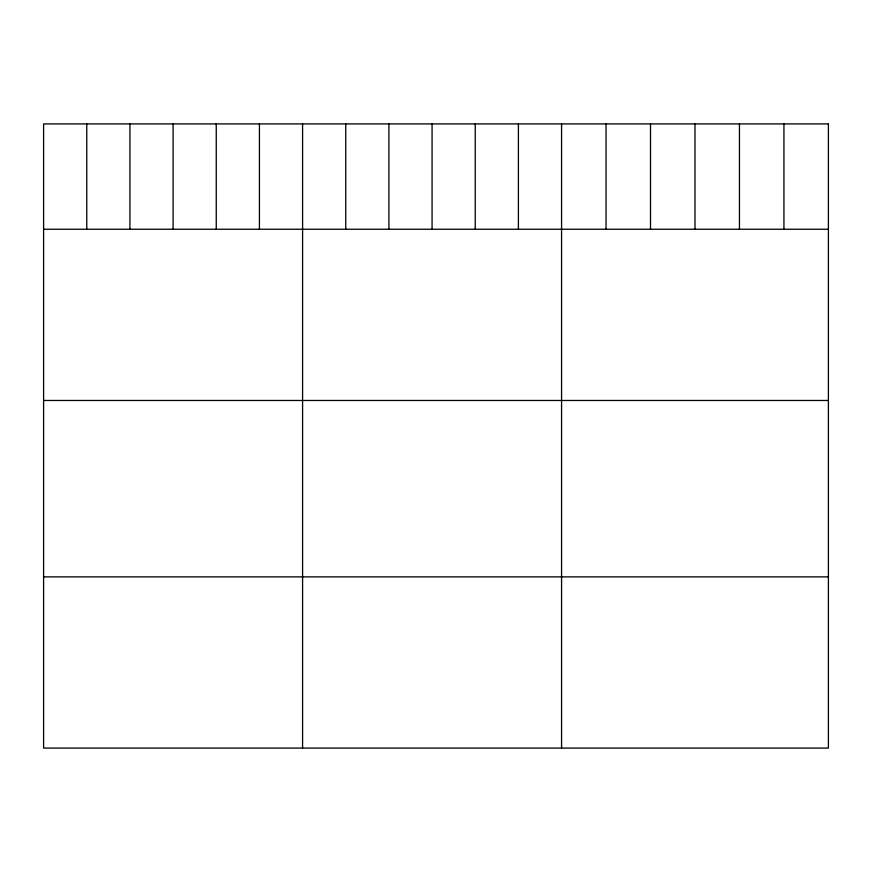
<?xml version="1.0" encoding="UTF-8"?>
<svg xmlns="http://www.w3.org/2000/svg" width="872" height="872" viewBox="0 0 872 872"><rect width="100%" height="100%" fill="white"/><g stroke="black" fill="none" stroke-linecap="round" stroke-linejoin="round"><path stroke-width="1.31" d="M43.6 229.249L828.4 229.249M43.6 400.466L828.4 400.466M43.6 576.872L828.4 576.872M783.928 123.911L783.928 229.249M739.456 123.911L739.456 229.249M694.984 123.911L694.984 229.249M650.512 123.911L650.512 229.249M606.04 123.911L606.04 229.249M561.568 123.911L561.568 748.089M518.404 123.911L518.404 229.249M475.24 123.911L475.24 229.249M432.076 123.911L432.076 229.249M388.912 123.911L388.912 229.249M345.748 123.911L345.748 229.249M302.584 123.911L302.584 748.089M259.42 123.911L259.42 229.249M216.256 123.911L216.256 229.249M173.092 123.911L173.092 229.249M129.928 123.911L129.928 229.249M86.764 123.911L86.764 229.249M828.4 123.911L43.6 123.911L43.6 748.089L828.4 748.089L828.4 123.911"/></g></svg>
